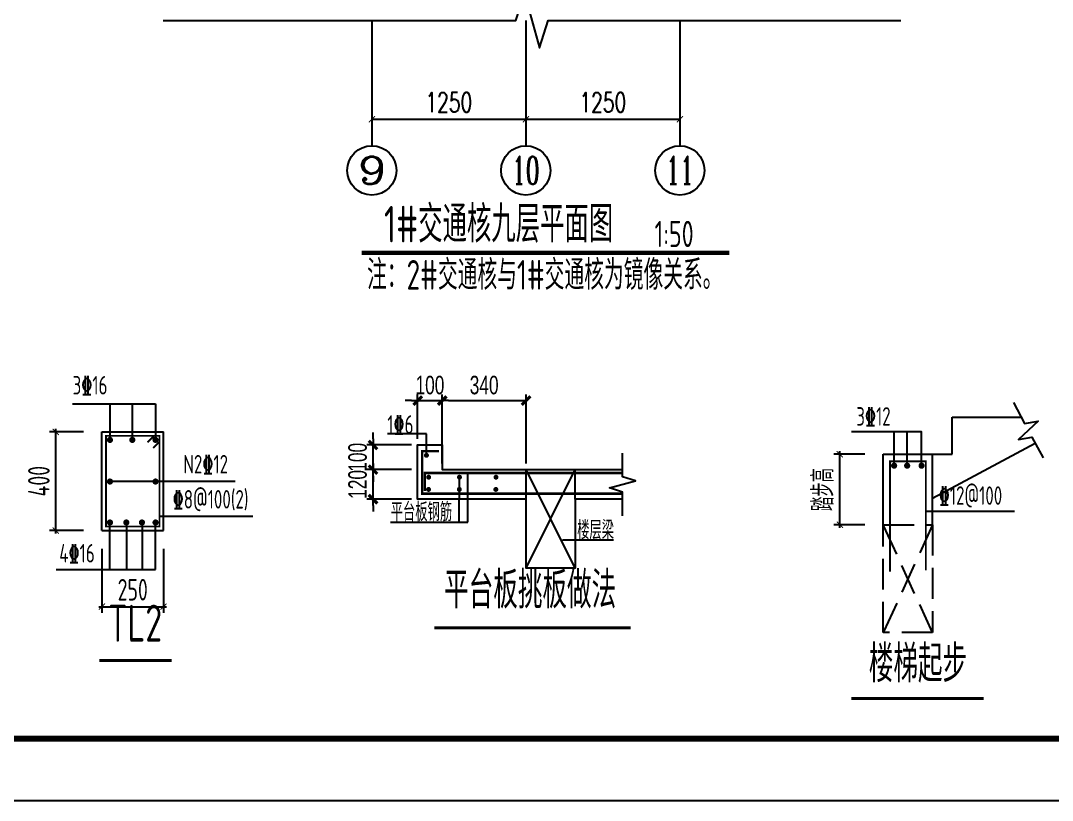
# Model space of a CAD drawing. Extents: x -1307975 to -76406, y -96289 to 379359.
# Drawn here: x -635133 to -626759, y 308600 to 314925 of the extents above; entities that cross this region are included whole.
import ezdxf
from ezdxf.enums import TextEntityAlignment as Align

# ---------------------------------------------------------------- set-up
doc = ezdxf.new("R2010")
doc.units = 0
doc.header["$LTSCALE"] = 1000
doc.linetypes.add('DASH', pattern=[0.35, 0.25, -0.1])
doc.layers.get('0').update_dxf_attribs({"linetype": 'CONTINUOUS'})
doc.layers.get('DEFPOINTS').update_dxf_attribs({"linetype": 'CONTINUOUS'})
for name, color, linetype in [('-TK', 7, 'CONTINUOUS'), ('A-AXIS_TEXT', 7, 'CONTINUOUS'), ('AXIS', 3, 'CONTINUOUS'), ('DIM', 2, 'CONTINUOUS'), ('DIM_SYMB', 3, 'CONTINUOUS'), ('FSK_DIM', 3, 'CONTINUOUS'), ('NUM', 7, 'CONTINUOUS'), ('PUB_DIM', 3, 'CONTINUOUS'), ('PUB_TEXT', 2, 'CONTINUOUS'), ('REIN', 6, 'CONTINUOUS'), ('S_E_STAIR', 4, 'CONTINUOUS'), ('Sbeam-s', 3, 'CONTINUOUS'), ('TEXT', 2, 'CONTINUOUS'), ('THIN', 7, 'CONTINUOUS'), ('WALL', 5, 'CONTINUOUS'), ('大样详图_文字', 60, 'CONTINUOUS'), ('结构大样', 132, 'CONTINUOUS')]:
    doc.layers.add(name, color=color, linetype=linetype)
doc.layers.add('AXIS_TEXT', color=7, linetype='CONTINUOUS', lineweight=20)
doc.styles.add('_TCH_AXIS', font='COMPLEX', dxfattribs={"bigfont": 'GBCBIG'})
doc.styles.add('_TCH_DIM_T3', font='SIMPLEX', dxfattribs={"width": 0.705882, "bigfont": 'GBCBIG'})
doc.styles.add('BW_Dim', font='Bweng.shx', dxfattribs={"width": 0.7, "bigfont": 'hztxt.shx'})
doc.styles.add('COMPLEX', font='COMPLEX')
doc.styles.add('TSSD_DIMENSION', font='Tssdeng.shx', dxfattribs={"width": 0.7, "bigfont": 'tssdchn.shx'})
doc.styles.add('TSSD_Norm', font='Tssdeng.shx', dxfattribs={"bigfont": 'tssdchn.shx'})
doc.styles.add('TSSD_REIN', font='tssdeng.shx', dxfattribs={"width": 0.7, "height": 300, "bigfont": 'tssdchn.shx'})
doc.dimstyles.new('_TCH_ARCH&&50', dxfattribs={"dimtxt": 157.5, "dimasz": 50, "dimexe": 125, "dimexo": 150, "dimgap": 58.75, "dimtad": 1, "dimdec": 0, "dimzin": 0, "dimdsep": 46, "dimtxsty": '_TCH_DIM_T3', "dimblk": 'ARCHTICK', "dimcen": 0.09, "dimclrt": 7, "dimazin": 0, "dimtfac": 1, "dimtdec": 0, "dimtix": 1, "dimtmove": 2, "dimatfit": 3, "dimldrblk": 'ARCHTICK', "dimfxl": 1, "dimtolj": 1, "dimtzin": 0, "dimarcsym": 0})
doc.dimstyles.new('Cyz_25_50', dxfattribs={"dimtxt": 150, "dimasz": 50, "dimexe": 50, "dimexo": 50, "dimgap": 50, "dimtad": 1, "dimdec": 0, "dimlfac": 0.5, "dimzin": 0, "dimdsep": 46, "dimtxsty": 'BW_Dim', "dimblk": '_bwk', "dimcen": 0, "dimclrt": 7, "dimadec": 0, "dimazin": 0, "dimtfac": 1, "dimtdec": 0, "dimtix": 1, "dimtmove": 2, "dimatfit": 0, "dimfxl": 1, "dimtolj": 1, "dimtzin": 0, "dimarcsym": 0})
doc.dimstyles.new('TSSD_50_50', dxfattribs={"dimtxt": 175, "dimasz": 50, "dimexe": 50, "dimexo": 150, "dimgap": 50, "dimtad": 1, "dimdec": 0, "dimzin": 0, "dimdsep": 46, "dimtxsty": 'TSSD_DIMENSION', "dimblk": 'ARCHTICK', "dimcen": 0, "dimdle": 25, "dimclrt": 7, "dimadec": 0, "dimazin": 0, "dimtfac": 1, "dimtdec": 0, "dimtix": 1, "dimtmove": 2, "dimatfit": 3, "dimfxl": 1, "dimtolj": 1, "dimtzin": 0, "dimarcsym": 0})

# ---------------------------------------------------------------- blocks, each defined once
blk = doc.blocks.new('A1')
blk.add_lwpolyline([(0, 59400), (0, 0), (84100, 0), (84100, 59400)], close=True)
at = {"const_width": 100}
blk.add_lwpolyline([(2500, 58400), (2500, 1000), (83100, 1000), (83100, 58400)], close=True, dxfattribs=at)
blk = doc.blocks.new('_bwk')
blk.add_line((-1, 0), (0, 0))
at = {"const_width": 0.5}
blk.add_lwpolyline([(-0.7, -0.7), (0.7, 0.7)], dxfattribs=at)
blk = doc.blocks.new('*D800')
at = {"layer": 'DEFPOINTS', "color": 0, "transparency": 16777216}
for p in [(-631710.8, 311843), (-631910.8, 311483), (-631710.8, 311483)]:
    blk.add_point(p, dxfattribs=at)
at = {"layer": 'FSK_DIM', "color": 0, "lineweight": -2, "transparency": 16777216}
for p, q in [((-631910.8, 311533), (-631910.8, 311893)), ((-631710.8, 311533), (-631710.8, 311893)), ((-631960.8, 311843), (-632010.8, 311843)), ((-631910.8, 311843), (-631710.8, 311843)), ((-631660.8, 311843), (-631610.8, 311843))]:
    blk.add_line(p, q, dxfattribs=at)
at = {"layer": 'FSK_DIM', "color": 0, "lineweight": -2, "transparency": 16777216, "xscale": 50, "yscale": 50, "zscale": 50}
blk.add_blockref('_bwk', (-631910.8, 311843), dxfattribs=at)
at = {"layer": 'FSK_DIM', "color": 0, "lineweight": -2, "transparency": 16777216, "xscale": 50, "yscale": 50, "zscale": 50, "rotation": 180}
blk.add_blockref('_bwk', (-631710.8, 311843), dxfattribs=at)
at = {"layer": 'FSK_DIM', "color": 7, "transparency": 16777216, "insert": (-631810.8, 311968), "char_height": 150, "attachment_point": 5, "style": 'BW_Dim'}
blk.add_mtext('\\A1;100', dxfattribs=at)
blk = doc.blocks.new('*D801')
at = {"layer": 'DEFPOINTS', "color": 0, "transparency": 16777216}
for p in [(-631030.8, 311843), (-631710.8, 311283), (-631030.8, 311283)]:
    blk.add_point(p, dxfattribs=at)
at = {"layer": 'FSK_DIM', "color": 0, "lineweight": -2, "transparency": 16777216}
for p, q in [((-631710.8, 311333), (-631710.8, 311893)), ((-631030.8, 311333), (-631030.8, 311893)), ((-631660.8, 311843), (-631080.8, 311843))]:
    blk.add_line(p, q, dxfattribs=at)
at = {"layer": 'FSK_DIM', "color": 0, "lineweight": -2, "transparency": 16777216, "xscale": 50, "yscale": 50, "zscale": 50, "rotation": 180}
blk.add_blockref('_bwk', (-631710.8, 311843), dxfattribs=at)
at = {"layer": 'FSK_DIM', "color": 0, "lineweight": -2, "transparency": 16777216, "xscale": 50, "yscale": 50, "zscale": 50}
blk.add_blockref('_bwk', (-631030.8, 311843), dxfattribs=at)
at = {"layer": 'FSK_DIM', "color": 7, "transparency": 16777216, "insert": (-631370.8, 311968), "char_height": 150, "attachment_point": 5, "style": 'BW_Dim'}
blk.add_mtext('\\A1;340', dxfattribs=at)
blk = doc.blocks.new('*D802')
at = {"layer": 'DEFPOINTS', "color": 0, "transparency": 16777216}
for p in [(-632272.7, 311283), (-631910.8, 311283), (-631910.8, 311043)]:
    blk.add_point(p, dxfattribs=at)
at = {"layer": 'FSK_DIM', "color": 0, "lineweight": -2, "transparency": 16777216}
for p, q in [((-632272.7, 311333), (-632272.7, 311383)), ((-631960.8, 311283), (-632322.7, 311283)), ((-632272.7, 311043), (-632272.7, 311283)), ((-631960.8, 311043), (-632322.7, 311043)), ((-632272.7, 310993), (-632272.7, 310943))]:
    blk.add_line(p, q, dxfattribs=at)
at = {"layer": 'FSK_DIM', "color": 0, "lineweight": -2, "transparency": 16777216, "xscale": 50, "yscale": 50, "zscale": 50}
for p, rotation in [((-632272.7, 311283), 270), ((-632272.7, 311043), 90)]:
    blk.add_blockref('_bwk', p, dxfattribs=dict(at, rotation=rotation))
at = {"layer": 'FSK_DIM', "color": 7, "transparency": 16777216, "insert": (-632397.7, 311163), "char_height": 150, "attachment_point": 5, "rotation": 90, "style": 'BW_Dim'}
blk.add_mtext('\\A1;120', dxfattribs=at)
blk = doc.blocks.new('*D803')
at = {"layer": 'DEFPOINTS', "color": 0, "transparency": 16777216}
for p in [(-632272.7, 311483), (-631910.8, 311483), (-631910.8, 311283)]:
    blk.add_point(p, dxfattribs=at)
at = {"layer": 'FSK_DIM', "color": 0, "lineweight": -2, "transparency": 16777216}
for p, q in [((-632272.7, 311533), (-632272.7, 311583)), ((-631960.8, 311483), (-632322.7, 311483)), ((-632272.7, 311283), (-632272.7, 311483)), ((-631960.8, 311283), (-632322.7, 311283)), ((-632272.7, 311233), (-632272.7, 311183))]:
    blk.add_line(p, q, dxfattribs=at)
at = {"layer": 'FSK_DIM', "color": 0, "lineweight": -2, "transparency": 16777216, "xscale": 50, "yscale": 50, "zscale": 50}
for p, rotation in [((-632272.7, 311483), 270), ((-632272.7, 311283), 90)]:
    blk.add_blockref('_bwk', p, dxfattribs=dict(at, rotation=rotation))
at = {"layer": 'FSK_DIM', "color": 7, "transparency": 16777216, "insert": (-632397.7, 311383), "char_height": 150, "attachment_point": 5, "rotation": 90, "style": 'BW_Dim'}
blk.add_mtext('\\A1;100', dxfattribs=at)
blk = doc.blocks.new('_ArchTick')
at = {"color": 0, "linetype": 'ByBlock', "const_width": 0.15}
blk.add_lwpolyline([(-0.5, -0.5), (0.5, 0.5)], dxfattribs=at)
blk = doc.blocks.new('*D804')
at = {"layer": 'DEFPOINTS', "color": 0, "transparency": 16777216}
for p in [(-628483.7, 311407.7), (-628131.1, 311407.7), (-628131.1, 310835.4)]:
    blk.add_point(p, dxfattribs=at)
at = {"layer": 'DIM', "color": 0, "lineweight": -2, "transparency": 16777216}
for p, q in [((-628281.1, 311407.7), (-628533.7, 311407.7)), ((-628483.7, 310810.4), (-628483.7, 311432.7)), ((-628281.1, 310835.4), (-628533.7, 310835.4))]:
    blk.add_line(p, q, dxfattribs=at)
at = {"layer": 'DIM', "color": 0, "lineweight": -2, "transparency": 16777216, "xscale": 50, "yscale": 50, "zscale": 50}
for p, rotation in [((-628483.7, 311407.7), 90), ((-628483.7, 310835.4), 270)]:
    blk.add_blockref('_ArchTick', p, dxfattribs=dict(at, rotation=rotation))
at = {"layer": 'DIM', "color": 7, "transparency": 16777216, "insert": (-628621.2, 311121.6), "char_height": 175, "attachment_point": 5, "rotation": 90, "style": 'TSSD_DIMENSION'}
blk.add_mtext('\\A1;踏步高', dxfattribs=at)
blk = doc.blocks.new('*D672')
at = {"layer": 'DEFPOINTS', "color": 0, "transparency": 16777216}
for p in [(-634473.1, 310789.1), (-633973.1, 310789.1), (-633973.1, 310171)]:
    blk.add_point(p, dxfattribs=at)
at = {"layer": 'DIM', "color": 0, "lineweight": -2, "transparency": 16777216}
for p, q in [((-634473.1, 310639.1), (-634473.1, 310121)), ((-633973.1, 310639.1), (-633973.1, 310121)), ((-634498.1, 310171), (-633948.1, 310171))]:
    blk.add_line(p, q, dxfattribs=at)
at = {"layer": 'DIM', "color": 0, "lineweight": -2, "transparency": 16777216, "xscale": 50, "yscale": 50, "zscale": 50, "rotation": 180}
blk.add_blockref('_ArchTick', (-634473.1, 310171), dxfattribs=at)
at = {"layer": 'DIM', "color": 0, "lineweight": -2, "transparency": 16777216, "xscale": 50, "yscale": 50, "zscale": 50}
blk.add_blockref('_ArchTick', (-633973.1, 310171), dxfattribs=at)
at = {"layer": 'DIM', "color": 7, "transparency": 16777216, "insert": (-634223.1, 310308.5), "char_height": 175, "attachment_point": 5, "style": 'TSSD_DIMENSION'}
blk.add_mtext('\\A1;250', dxfattribs=at)
blk = doc.blocks.new('*D673')
at = {"layer": 'DEFPOINTS', "color": 0, "transparency": 16777216}
for p in [(-634847.6, 311589.1), (-634473.1, 311589.1), (-634473.1, 310789.1)]:
    blk.add_point(p, dxfattribs=at)
at = {"layer": 'DIM', "color": 0, "lineweight": -2, "transparency": 16777216}
for p, q in [((-634847.6, 310764.1), (-634847.6, 311614.1)), ((-634623.1, 311589.1), (-634897.6, 311589.1)), ((-634623.1, 310789.1), (-634897.6, 310789.1))]:
    blk.add_line(p, q, dxfattribs=at)
at = {"layer": 'DIM', "color": 0, "lineweight": -2, "transparency": 16777216, "xscale": 50, "yscale": 50, "zscale": 50}
for p, rotation in [((-634847.6, 311589.1), 90), ((-634847.6, 310789.1), 270)]:
    blk.add_blockref('_ArchTick', p, dxfattribs=dict(at, rotation=rotation))
at = {"layer": 'DIM', "color": 7, "transparency": 16777216, "insert": (-634985.1, 311189.1), "char_height": 175, "attachment_point": 5, "rotation": 90, "style": 'TSSD_DIMENSION'}
blk.add_mtext('\\A1;400', dxfattribs=at)
blk = doc.blocks.new('_AXISO')
blk.add_circle((0, 0), 0.5)
at = {"layer": 'A-AXIS_TEXT', "style": 'COMPLEX', "width": 1.041667}
blk.add_attdef('A', text='', height=0.56, dxfattribs=at).set_placement((-0.25, -0.28), (0.25, -0.28), align=Align.FIT)
blk = doc.blocks.new('*D900')
at = {"layer": 'DEFPOINTS', "color": 0, "transparency": 16777216}
for p in [(-632282.3, 314924.8), (-631032.7, 314924.8), (-631032.7, 314124.8)]:
    blk.add_point(p, dxfattribs=at)
at = {"layer": 'PUB_DIM', "color": 0, "lineweight": -2, "transparency": 16777216}
for p, q in [((-632282.3, 314774.8), (-632282.3, 313999.8)), ((-631032.7, 314774.8), (-631032.7, 313999.8)), ((-632282.3, 314124.8), (-631032.7, 314124.8))]:
    blk.add_line(p, q, dxfattribs=at)
at = {"layer": 'PUB_DIM', "color": 0, "lineweight": -2, "transparency": 16777216, "xscale": 50, "yscale": 50, "zscale": 50, "rotation": 180}
blk.add_blockref('_ArchTick', (-632282.3, 314124.8), dxfattribs=at)
at = {"layer": 'PUB_DIM', "color": 0, "lineweight": -2, "transparency": 16777216, "xscale": 50, "yscale": 50, "zscale": 50}
blk.add_blockref('_ArchTick', (-631032.7, 314124.8), dxfattribs=at)
at = {"layer": 'PUB_DIM', "color": 7, "transparency": 16777216, "insert": (-631657.5, 314262.3), "char_height": 157.5, "attachment_point": 5, "style": '_TCH_DIM_T3'}
blk.add_mtext('\\A1;1250', dxfattribs=at)
blk = doc.blocks.new('*D901')
at = {"layer": 'DEFPOINTS', "color": 0, "transparency": 16777216}
for p in [(-631032.7, 314924.8), (-629782.3, 314924.8), (-629782.3, 314124.8)]:
    blk.add_point(p, dxfattribs=at)
at = {"layer": 'PUB_DIM', "color": 0, "lineweight": -2, "transparency": 16777216}
for p, q in [((-631032.7, 314774.8), (-631032.7, 313999.8)), ((-629782.3, 314774.8), (-629782.3, 313999.8)), ((-631032.7, 314124.8), (-629782.3, 314124.8))]:
    blk.add_line(p, q, dxfattribs=at)
at = {"layer": 'PUB_DIM', "color": 0, "lineweight": -2, "transparency": 16777216, "xscale": 50, "yscale": 50, "zscale": 50, "rotation": 180}
blk.add_blockref('_ArchTick', (-631032.7, 314124.8), dxfattribs=at)
at = {"layer": 'PUB_DIM', "color": 0, "lineweight": -2, "transparency": 16777216, "xscale": 50, "yscale": 50, "zscale": 50}
blk.add_blockref('_ArchTick', (-629782.3, 314124.8), dxfattribs=at)
at = {"layer": 'PUB_DIM', "color": 7, "transparency": 16777216, "insert": (-630407.5, 314262.3), "char_height": 157.5, "attachment_point": 5, "style": '_TCH_DIM_T3'}
blk.add_mtext('\\A1;1250', dxfattribs=at)

msp = doc.modelspace()

# ---------------------------------------------------------------- linework, layer by layer
at = {"layer": 'AXIS'}
for p, q in [((-632282.25, 314924.8), (-632282.25, 313910.19)), ((-631032.73, 314924.8), (-631032.73, 313910.19)), ((-629782.25, 314924.8), (-629782.25, 313910.19))]:
    msp.add_line(p, q, dxfattribs=at)
at = {"layer": 'DIM_SYMB', "const_width": 35}
msp.add_lwpolyline([(-632363.97, 313040.23), (-629379.35, 313040.23)], dxfattribs=at)
at = {"layer": 'NUM', "color": 7, "const_width": 25}
for points in [[(-631776.45, 309998.67), (-630182.38, 309998.67)], [(-634493.34, 309735.55), (-633908.28, 309735.55)], [(-628390.06, 309426.5), (-627317, 309426.5)]]:
    msp.add_lwpolyline(points, dxfattribs=at)
at = {"layer": 'REIN'}
for points, const_width in [([(-634103.5, 311504.63), (-634051.52, 311556.58), (-634005.59, 311556.58), (-634005.59, 310821.58), (-634440.59, 310821.58), (-634440.59, 311556.58), (-634005.59, 311556.58), (-634005.59, 311510.65), (-634057.54, 311458.67)], 15), ([(-631736.3, 311432.74), (-631873.79, 311432.74), (-631873.79, 311088.23), (-630249.05, 311088.23)], 20), ([(-628077.32, 310455.02), (-628077.32, 311350.31), (-627786.04, 311350.31), (-627786.04, 310465.52)], 15), ([(-631852.57, 311108.87), (-631852.57, 311255.7), (-630249.05, 311255.7)], 20)]:
    msp.add_lwpolyline(points, dxfattribs=dict(at, const_width=const_width))
for points, const_width in [([(-634420.59, 311524.08, 1), (-634395.59, 311524.08, 1)], 25), ([(-634239.24, 311524.08, 1), (-634214.24, 311524.08, 1)], 25), ([(-634050.59, 311524.08, 1), (-634025.59, 311524.08, 1)], 25), ([(-631849.09, 311398.79, 1), (-631829.09, 311398.79, 1)], 20), ([(-628055.67, 311314.82, 1), (-628030.67, 311314.82, 1)], 25), ([(-627949.91, 311314.82, 1), (-627924.91, 311314.82, 1)], 25), ([(-627832.74, 311314.82, 1), (-627807.74, 311314.82, 1)], 25), ([(-634420.59, 311186.3, 1), (-634395.59, 311186.3, 1)], 25), ([(-634050.59, 311186.3, 1), (-634025.59, 311186.3, 1)], 25), ([(-631831.04, 311221.46, 1), (-631811.04, 311221.46, 1)], 20), ([(-631581.15, 311221.46, 1), (-631561.15, 311221.46, 1)], 20), ([(-631284.6, 311221.46, 1), (-631264.6, 311221.46, 1)], 20), ([(-631832.32, 311122.33, 1), (-631812.32, 311122.33, 1)], 20), ([(-631582.43, 311122.33, 1), (-631562.43, 311122.33, 1)], 20), ([(-631285.88, 311122.33, 1), (-631265.88, 311122.33, 1)], 20), ([(-634420.59, 310854.08, 1), (-634395.59, 310854.08, 1)], 25), ([(-634287.94, 310854.08, 1), (-634262.94, 310854.08, 1)], 25), ([(-634160.97, 310854.08, 1), (-634135.97, 310854.08, 1)], 25), ([(-634050.59, 310854.08, 1), (-634025.59, 310854.08, 1)], 25)]:
    msp.add_lwpolyline(points, format="xyb", close=True, dxfattribs=dict(at, const_width=const_width))
at = {"layer": 'S_E_STAIR', "color": 2}
for p, q in [((-627571.11, 311407.69), (-627571.11, 311707.69)), ((-627571.11, 311707.69), (-627011.11, 311707.69)), ((-626897.78, 311496.14), (-627731.11, 311049.71)), ((-628131.11, 310835.42), (-628131.11, 311407.69)), ((-628131.11, 311407.69), (-627571.11, 311407.69)), ((-627731.11, 310835.42), (-627731.11, 311407.69))]:
    msp.add_line(p, q, dxfattribs=at)
at = {"layer": 'Sbeam-s'}
for p, q in [((-634473.09, 310789.08), (-634473.09, 311589.08)), ((-634473.09, 311589.08), (-633973.09, 311589.08)), ((-633973.09, 310789.08), (-633973.09, 311589.08)), ((-634473.09, 310789.08), (-633973.09, 310789.08))]:
    msp.add_line(p, q, dxfattribs=at)
at = {"layer": 'TEXT'}
for p, q in [((-634711.09, 311816.21), (-634038.09, 311816.21)), ((-634408.09, 311816.21), (-634408.09, 311536.58)), ((-634226.74, 311816.21), (-634226.74, 311536.58)), ((-634038.09, 311816.21), (-634038.09, 311536.58)), ((-628043.17, 311314.82), (-628043.17, 311590.49)), ((-627937.41, 311314.82), (-627937.41, 311590.49)), ((-633391.68, 311186.3), (-634408.09, 311186.3)), ((-634408.09, 310472.74), (-634408.09, 310854.08)), ((-634270.67, 310472.74), (-634270.67, 310854.08)), ((-634143.7, 310472.74), (-634143.7, 310854.08)), ((-634038.09, 310472.74), (-634038.09, 310854.08)), ((-633248.55, 310901.7), (-634005.59, 310901.7)), ((-634844.41, 310472.74), (-634038.09, 310472.74))]:
    msp.add_line(p, q, dxfattribs=at)
for points in [[(-627820.24, 311314.82), (-627820.24, 311590.49), (-628388.94, 311590.49)], [(-627786.04, 310945.8), (-627065.68, 310945.8)]]:
    msp.add_lwpolyline(points, dxfattribs=at)
at = {"layer": 'THIN'}
for points in [[(-633975.4, 314924.8), (-631112.38, 314924.8), (-631042.38, 315144.8), (-630922.38, 314704.8), (-630852.38, 314924.8), (-627989.36, 314924.8)], [(-630249.05, 310908.59), (-630249.05, 311100.59), (-630354.65, 311134.19), (-630143.45, 311191.79), (-630249.05, 311225.39), (-630249.05, 311417.39)]]:
    msp.add_lwpolyline(points, dxfattribs=at)
at = {"layer": 'THIN', "lineweight": -2}
msp.add_lwpolyline([(-627074.58, 311826.16), (-626983.91, 311656.92), (-626874.96, 311677.17), (-627033.93, 311526.66), (-626924.98, 311546.91), (-626834.31, 311377.67)], dxfattribs=at)
at = {"layer": 'WALL'}
for p, q in [((-631030.8, 310482.99), (-630630.8, 311282.99)), ((-630630.8, 310482.99), (-631030.8, 311282.99)), ((-631030.8, 311042.99), (-631030.8, 311282.99)), ((-630630.8, 311042.99), (-630630.8, 311282.99))]:
    msp.add_line(p, q, dxfattribs=at)
for points in [[(-631030.8, 311042.99), (-631910.8, 311042.99), (-631910.8, 311482.99), (-631710.8, 311482.99), (-631710.8, 311282.99), (-630249.05, 311282.99)], [(-630249.05, 311042.99), (-630630.8, 311042.99), (-630630.8, 310482.99), (-631030.8, 310482.99), (-631030.8, 311042.99)]]:
    msp.add_lwpolyline(points, dxfattribs=at)
at = {"layer": '大样详图_文字', "color": 7}
for p, q in [((-631839.09, 311572.89), (-632156.57, 311572.89)), ((-631839.09, 311398.79), (-631839.09, 311572.89)), ((-631572.43, 310856.78), (-631571.15, 311221.46)), ((-631503.8, 310856.78), (-631503.8, 311255.7)), ((-632129.58, 310856.78), (-631503.8, 310856.78)), ((-630320.45, 310711.12), (-630733.56, 310711.12))]:
    msp.add_line(p, q, dxfattribs=at)
at = {"layer": '结构大样', "linetype": 'DASH'}
for p, q in [((-627731.11, 309960.42), (-628131.11, 310835.42)), ((-627731.11, 310835.42), (-628131.11, 309960.42))]:
    msp.add_line(p, q, dxfattribs=at)
msp.add_lwpolyline([(-627731.11, 309960.42), (-628131.11, 309960.42), (-628131.11, 310835.42), (-627731.11, 310835.42)], close=True, dxfattribs=at)

# ---------------------------------------------------------------- block references
at = {"layer": '-TK', "xscale": 0.5, "yscale": 0.5, "zscale": 0.5}
msp.add_blockref('A1', (-647075.13, 308600.18), dxfattribs=at)
at = {"layer": 'AXIS'}
ref = msp.add_blockref('_AXISO', (-632282.25, 313710.19), dxfattribs=dict(at, xscale=400, yscale=400, zscale=400))
ref.add_attrib('A', '9', dxfattribs={"layer": 'AXIS_TEXT', "height": 226.27, "style": '_TCH_AXIS', "width": 1.5}).set_placement((-632395.39, 313597.06), (-632169.12, 313597.06), align=Align.FIT)
ref = msp.add_blockref('_AXISO', (-631032.73, 313710.19), dxfattribs=dict(at, xscale=400, yscale=400, zscale=400))
ref.add_attrib('A', '10', dxfattribs={"layer": 'AXIS_TEXT', "height": 226.274, "style": '_TCH_AXIS', "width": 0.724138}).set_placement((-631145.87, 313597.06), (-630919.6, 313597.06), align=Align.FIT)
ref = msp.add_blockref('_AXISO', (-629782.25, 313710.19), dxfattribs=dict(at, xscale=400, yscale=400, zscale=400))
ref.add_attrib('A', '11', dxfattribs={"layer": 'AXIS_TEXT', "height": 226.274, "style": '_TCH_AXIS', "width": 0.875}).set_placement((-629895.39, 313597.06), (-629669.12, 313597.06), align=Align.FIT)

# ---------------------------------------------------------------- texts
at = {"layer": 'NUM', "color": 1, "style": 'TSSD_Norm', "width": 0.7}
for s, p in [('平台板挑板做法', (-630997.44, 310066.71)), ('楼梯起步', (-627849.76, 309468.05))]:
    msp.add_text(s, height=300, dxfattribs=at).set_placement(p, align=Align.BOTTOM_CENTER)
msp.add_text('TL2', height=300, dxfattribs=at).set_placement((-634423.12, 309797.09), align=Align.BOTTOM_LEFT)
at = {"layer": 'PUB_TEXT', "style": 'TSSD_REIN', "width": 0.7}
for s, height, p in [('1#交通核九层平面图', 297.5, (-632184.04, 313125.39)), ('1:50', 212.5, (-629987.94, 313088.48))]:
    msp.add_text(s, height=height, dxfattribs=at).set_placement(p)
at = {"layer": 'PUB_TEXT', "color": 1, "style": 'TSSD_REIN', "width": 0.7}
msp.add_text('注：2#交通核与1#交通核为镜像关系。', height=241.1348, dxfattribs=at).set_placement((-632321.16, 312741.93))
at = {"layer": 'THIN', "color": 0, "style": 'TSSD_REIN', "width": 0.7}
for s, p in [('3\x8416', (-634711.09, 311847.46)), ('3%%13212', (-628350.37, 311594.57)), ('N2\x8412', (-633812.54, 311206.95)), ('\x848@100(2)', (-633898.88, 310922.35)), ('%%13212@100', (-627680.64, 310952.49)), ('4%%13216', (-634819.37, 310484.58))]:
    msp.add_text(s, height=150, dxfattribs=at).set_placement(p, align=Align.BOTTOM_LEFT)
at = {"layer": '大样详图_文字', "color": 7, "style": 'TSSD_REIN', "width": 0.7}
for s, p in [('1\x846', (-632156.44, 311573.81)), ('平台板钢筋', (-632129.19, 310864.22)), ('楼层梁', (-630615.66, 310717.89))]:
    msp.add_text(s, height=150, dxfattribs=at).set_placement(p)

# ---------------------------------------------------------------- dimensions: what is measured, and where the dimension line sits
at = {"layer": 'DIM'}
dim = msp.add_linear_dim(base=(-634847.56, 311589.08), p1=(-634473.09, 310789.08), p2=(-634473.09, 311589.08), angle=90, dimstyle='TSSD_50_50', override={"dimlfac": 0.5}, dxfattribs=at)
dim.commit()
dim.dimension.update_dxf_attribs({"geometry": '*D673', "text_midpoint": (-634985.06, 311189.08)})
dim = msp.add_linear_dim(base=(-628483.65, 311407.69), p1=(-628131.11, 310835.42), p2=(-628131.11, 311407.69), angle=90, text='踏步高', dimstyle='TSSD_50_50', override={"dimlfac": 0.5}, dxfattribs=at)
dim.commit()
dim.dimension.update_dxf_attribs({"geometry": '*D804', "text_midpoint": (-628621.15, 311121.56)})
dim = msp.add_linear_dim(base=(-633973.09, 310170.96), p1=(-634473.09, 310789.08), p2=(-633973.09, 310789.08), dimstyle='TSSD_50_50', override={"dimlfac": 0.5}, dxfattribs=at)
dim.commit()
dim.dimension.update_dxf_attribs({"geometry": '*D672', "text_midpoint": (-634223.09, 310308.46)})
at = {"layer": 'FSK_DIM'}
for base, p1, p2, picture, middle in [((-631710.8, 311842.99), (-631910.8, 311482.99), (-631710.8, 311482.99), '*D800', (-631810.8, 311967.99)), ((-631030.8, 311842.99), (-631710.8, 311282.99), (-631030.8, 311282.99), '*D801', (-631370.8, 311967.99))]:
    dim = msp.add_linear_dim(base=base, p1=p1, p2=p2, dimstyle='Cyz_25_50', dxfattribs=at)
    dim.commit()
    dim.dimension.update_dxf_attribs({"geometry": picture, "text_midpoint": middle})
for base, p1, p2, picture, middle in [((-632272.75, 311482.99), (-631910.8, 311282.99), (-631910.8, 311482.99), '*D803', (-632397.75, 311382.99)), ((-632272.75, 311282.99), (-631910.8, 311042.99), (-631910.8, 311282.99), '*D802', (-632397.75, 311162.99))]:
    dim = msp.add_linear_dim(base=base, p1=p1, p2=p2, angle=90, dimstyle='Cyz_25_50', dxfattribs=at)
    dim.commit()
    dim.dimension.update_dxf_attribs({"geometry": picture, "text_midpoint": middle})
at = {"layer": 'PUB_DIM'}
for p1, p2, picture, middle in [((-632282.25, 314924.8), (-631032.73, 314924.8), '*D900', (-631657.49, 314262.3)), ((-631032.73, 314924.8), (-629782.25, 314924.8), '*D901', (-630407.49, 314262.3))]:
    dim = msp.add_aligned_dim(p1=p1, p2=p2, distance=-800, dimstyle='_TCH_ARCH&&50', dxfattribs=at)
    dim.commit()
    dim.dimension.update_dxf_attribs({"geometry": picture, "text_midpoint": middle})

doc.saveas('drawing.dxf')
